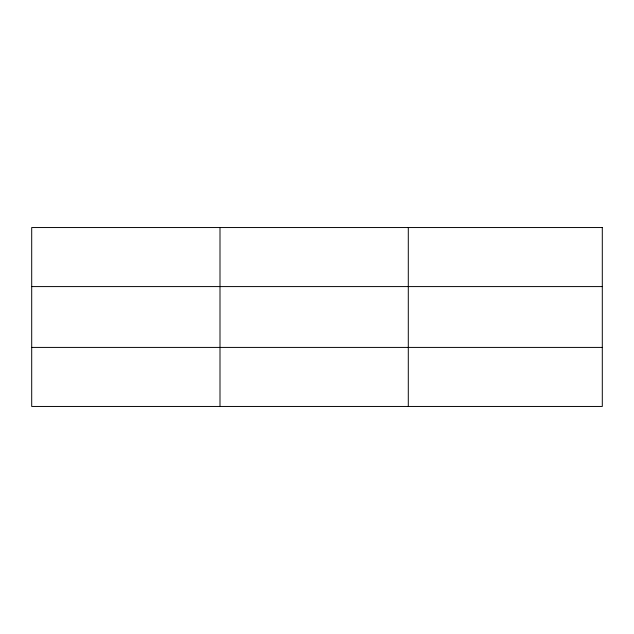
<?xml version="1.0" encoding="UTF-8"?>
<svg xmlns="http://www.w3.org/2000/svg" width="634" height="634" viewBox="0 0 634 634"><rect width="100%" height="100%" fill="white"/><g stroke="black" fill="none" stroke-linecap="round" stroke-linejoin="round"><path stroke-width="0.95" d="M219.998 406.457L219.998 227.543M408.296 406.457L408.296 227.543M31.7 286.584L602.3 286.584M31.7 347.416L602.3 347.416M602.3 227.543L602.3 406.457L31.7 406.457L31.7 227.543L602.3 227.543"/></g></svg>
